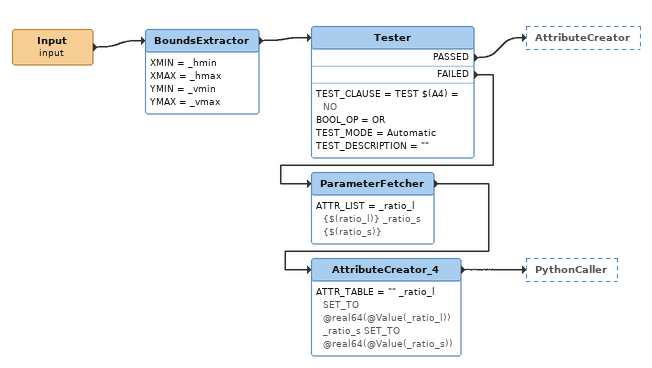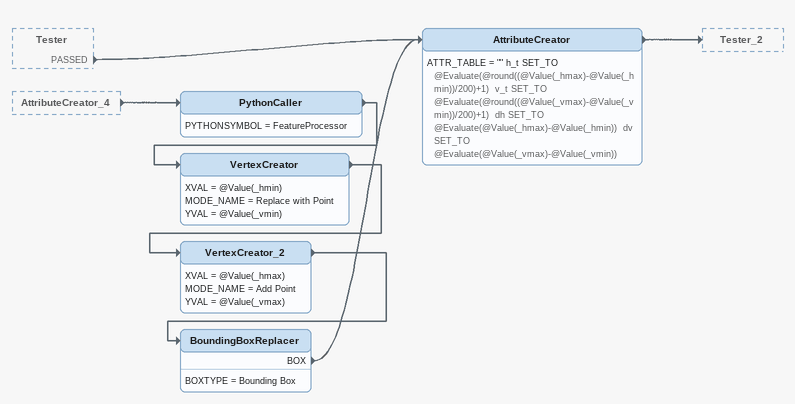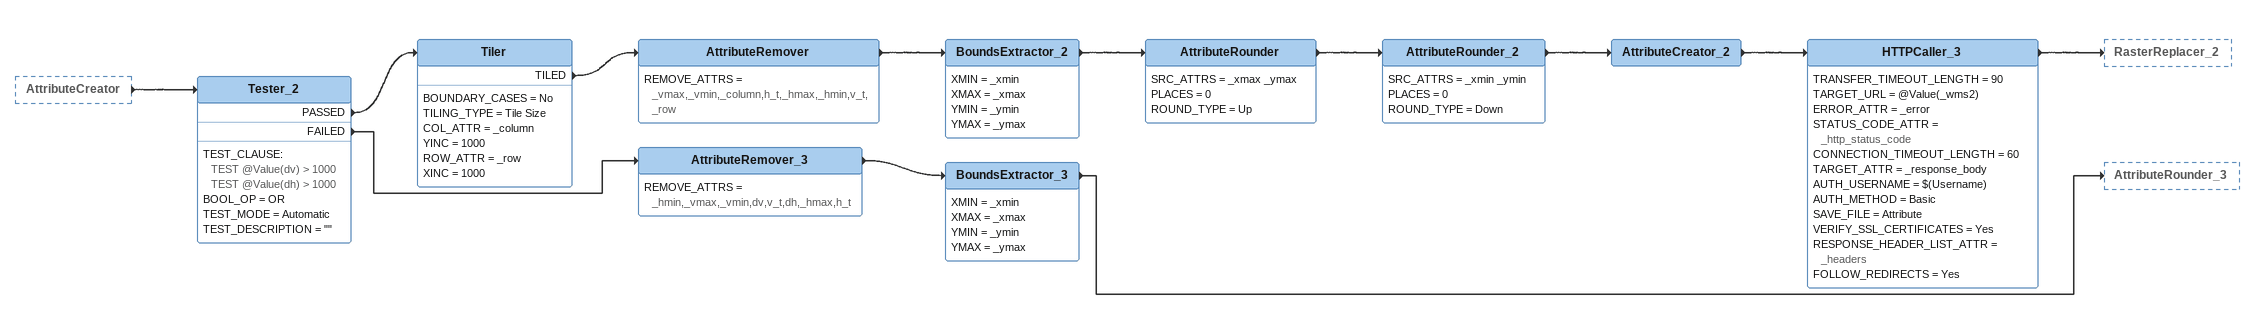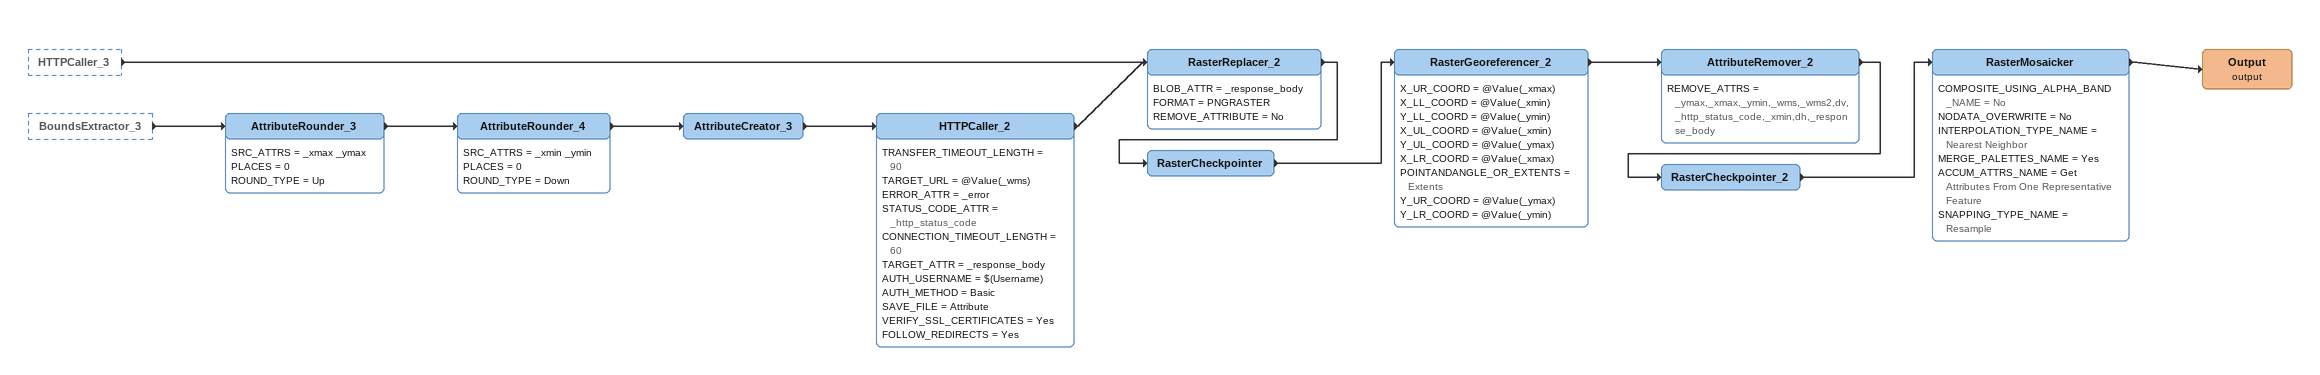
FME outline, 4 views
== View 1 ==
Input (input)
    -> BoundsExtractor
BoundsExtractor
    XMIN = _hmin
    XMAX = _hmax
    YMIN = _vmin
    YMAX = _vmax
    -> Tester
Tester
    TEST_CLAUSE = TEST $(A4) = NO
    BOOL_OP = OR
    TEST_MODE = Automatic
    TEST_DESCRIPTION = ""
    PASSED -> AttributeCreator
    FAILED -> ParameterFetcher
ParameterFetcher
    ATTR_LIST = _ratio_l {$(ratio_l)} _ratio_s {$(ratio_s)}
    -> AttributeCreator_4
AttributeCreator_4
    ATTR_TABLE = "" _ratio_l SET_TO @real64(@Value(_ratio_l))  _ratio_s SET_TO @real64(@Value(_ratio_s))
    -> PythonCaller

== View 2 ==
Tester [outside]
    PASSED -> AttributeCreator
AttributeCreator_4 [outside]
    -> PythonCaller
PythonCaller
    PYTHONSYMBOL = FeatureProcessor
    -> VertexCreator
VertexCreator
    XVAL = @Value(_hmin)
    MODE_NAME = Replace with Point
    YVAL = @Value(_vmin)
    -> VertexCreator_2
VertexCreator_2
    XVAL = @Value(_hmax)
    MODE_NAME = Add Point
    YVAL = @Value(_vmax)
    -> BoundingBoxReplacer
BoundingBoxReplacer
    BOXTYPE = Bounding Box
    BOX -> AttributeCreator
AttributeCreator
    ATTR_TABLE = "" h_t SET_TO @Evaluate(@round((@Value(_hmax)-@Value(_hmin))/200)+1)  v_t SET_TO @Evaluate(@round((@Value(_vmax)-@Value(_vmin))/200)+1)  dh SET_TO @Evaluate(@Value(_hmax)-@Value(_hmin))  dv SET_TO @Evaluate(@Value(_vmax)-@Value(_vmin))
    -> Tester_2

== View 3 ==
AttributeCreator [outside]
    -> Tester_2
Tester_2
    TEST_CLAUSE:
      TEST @Value(dv) > 1000
      TEST @Value(dh) > 1000
    BOOL_OP = OR
    TEST_MODE = Automatic
    TEST_DESCRIPTION = ""
    PASSED -> Tiler
    FAILED -> AttributeRemover_3
Tiler
    BOUNDARY_CASES = No
    TILING_TYPE = Tile Size
    COL_ATTR = _column
    YINC = 1000
    ROW_ATTR = _row
    XINC = 1000
    TILED -> AttributeRemover
AttributeRemover
    REMOVE_ATTRS = _vmax,_vmin,_column,h_t,_hmax,_hmin,v_t,_row
    -> BoundsExtractor_2
BoundsExtractor_2
    XMIN = _xmin
    XMAX = _xmax
    YMIN = _ymin
    YMAX = _ymax
    -> AttributeRounder
AttributeRounder
    SRC_ATTRS = _xmax _ymax
    PLACES = 0
    ROUND_TYPE = Up
    -> AttributeRounder_2
AttributeRounder_2
    SRC_ATTRS = _xmin _ymin
    PLACES = 0
    ROUND_TYPE = Down
    -> AttributeCreator_2
AttributeCreator_2
    -> HTTPCaller_3
HTTPCaller_3
    TRANSFER_TIMEOUT_LENGTH = 90
    TARGET_URL = @Value(_wms2)
    ERROR_ATTR = _error
    STATUS_CODE_ATTR = _http_status_code
    CONNECTION_TIMEOUT_LENGTH = 60
    TARGET_ATTR = _response_body
    AUTH_USERNAME = $(Username)
    AUTH_METHOD = Basic
    SAVE_FILE = Attribute
    VERIFY_SSL_CERTIFICATES = Yes
    RESPONSE_HEADER_LIST_ATTR = _headers
    FOLLOW_REDIRECTS = Yes
    -> RasterReplacer_2
AttributeRemover_3
    REMOVE_ATTRS = _hmin,_vmax,_vmin,dv,v_t,dh,_hmax,h_t
    -> BoundsExtractor_3
BoundsExtractor_3
    XMIN = _xmin
    XMAX = _xmax
    YMIN = _ymin
    YMAX = _ymax
    -> AttributeRounder_3

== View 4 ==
HTTPCaller_3 [outside]
    -> RasterReplacer_2
BoundsExtractor_3 [outside]
    -> AttributeRounder_3
AttributeRounder_3
    SRC_ATTRS = _xmax _ymax
    PLACES = 0
    ROUND_TYPE = Up
    -> AttributeRounder_4
AttributeRounder_4
    SRC_ATTRS = _xmin _ymin
    PLACES = 0
    ROUND_TYPE = Down
    -> AttributeCreator_3
AttributeCreator_3
    -> HTTPCaller_2
HTTPCaller_2
    TRANSFER_TIMEOUT_LENGTH = 90
    TARGET_URL = @Value(_wms)
    ERROR_ATTR = _error
    STATUS_CODE_ATTR = _http_status_code
    CONNECTION_TIMEOUT_LENGTH = 60
    TARGET_ATTR = _response_body
    AUTH_USERNAME = $(Username)
    AUTH_METHOD = Basic
    SAVE_FILE = Attribute
    VERIFY_SSL_CERTIFICATES = Yes
    FOLLOW_REDIRECTS = Yes
    -> RasterReplacer_2
RasterReplacer_2
    BLOB_ATTR = _response_body
    FORMAT = PNGRASTER
    REMOVE_ATTRIBUTE = No
    -> RasterCheckpointer
RasterCheckpointer
    -> RasterGeoreferencer_2
RasterGeoreferencer_2
    X_UR_COORD = @Value(_xmax)
    X_LL_COORD = @Value(_xmin)
    Y_LL_COORD = @Value(_ymin)
    X_UL_COORD = @Value(_xmin)
    Y_UL_COORD = @Value(_ymax)
    X_LR_COORD = @Value(_xmax)
    POINTANDANGLE_OR_EXTENTS = Extents
    Y_UR_COORD = @Value(_ymax)
    Y_LR_COORD = @Value(_ymin)
    -> AttributeRemover_2
AttributeRemover_2
    REMOVE_ATTRS = _ymax,_xmax,_ymin,_wms,_wms2,dv,_http_status_code,_xmin,dh,_response_body
    -> RasterCheckpointer_2
RasterCheckpointer_2
    -> RasterMosaicker
RasterMosaicker
    COMPOSITE_USING_ALPHA_BAND_NAME = No
    NODATA_OVERWRITE = No
    INTERPOLATION_TYPE_NAME = Nearest Neighbor
    MERGE_PALETTES_NAME = Yes
    ACCUM_ATTRS_NAME = Get Attributes From One Representative Feature
    SNAPPING_TYPE_NAME = Resample
    -> Output (output)
Output (output)
